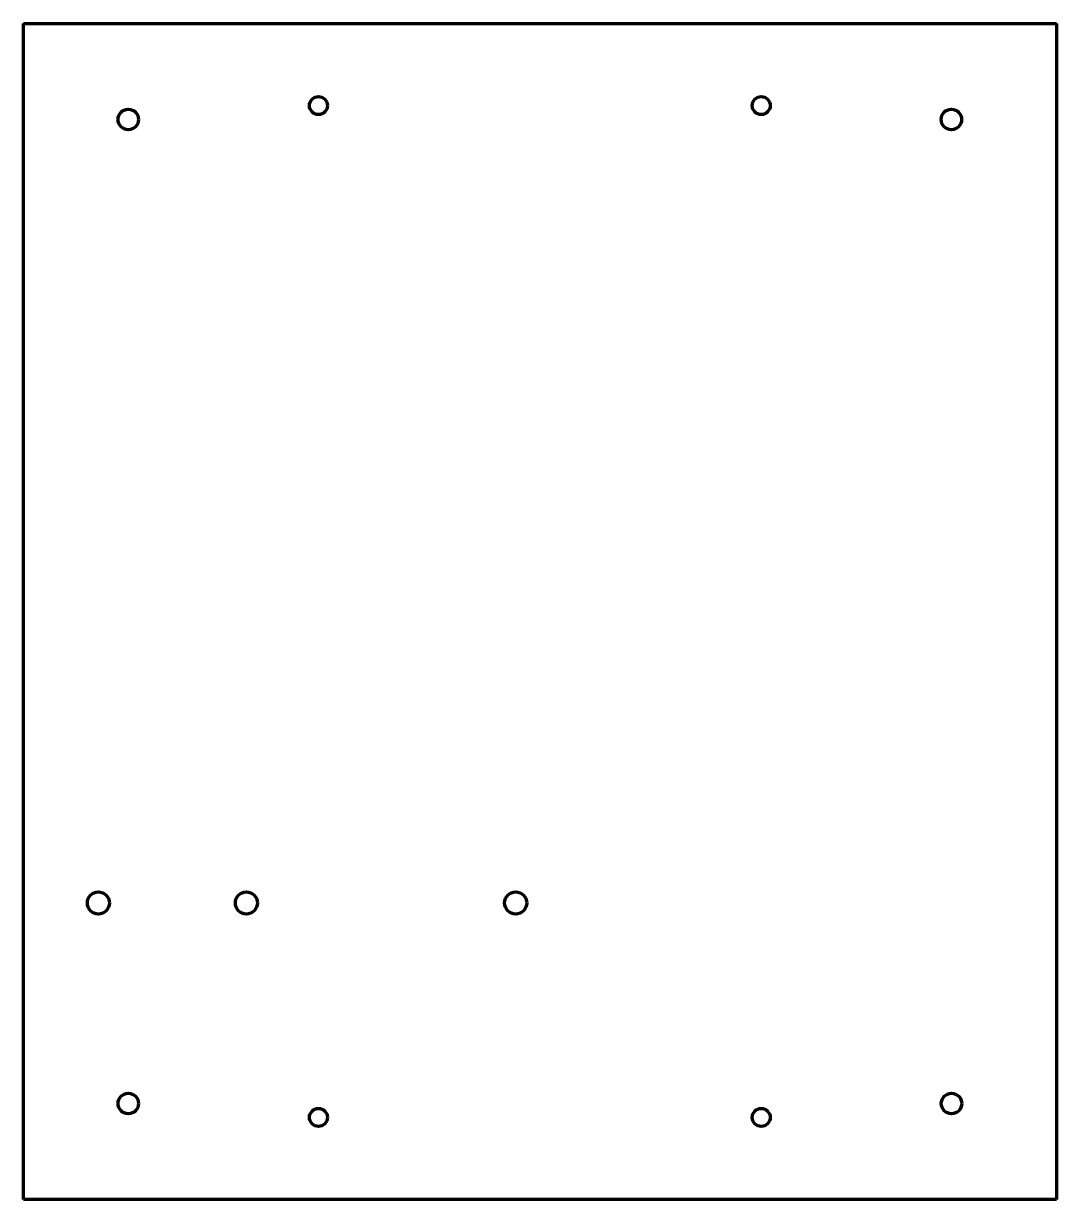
# Model space of a CAD drawing. Header units: millimetres. Extents: x 63 to 189, y -153 to -10.
import ezdxf

# ---------------------------------------------------------------- set-up
doc = ezdxf.new("R2010")
doc.units = ezdxf.units.MM
doc.layers.get('0').update_dxf_attribs({"color": 253, "lineweight": 70, "true_color": 0x8faf8f})

msp = doc.modelspace()

# ---------------------------------------------------------------- linework, layer by layer
for p, q in [((63.41, -10), (189.41, -10)), ((63.41, -153.4), (63.41, -10)), ((189.41, -10), (189.41, -153.4)), ((189.41, -153.4), (63.41, -153.4))]:
    msp.add_line(p, q)
for centre, radius in [((99.39, -20), 1.1), ((153.39, -20), 1.1), ((76.19, -21.7), 1.25), ((176.59, -21.7), 1.25), ((72.547, -117.24), 1.35), ((90.6, -117.24), 1.35), ((123.45, -117.24), 1.35), ((76.19, -141.7), 1.25), ((176.61, -141.7), 1.25), ((99.39, -143.4), 1.1), ((153.39, -143.4), 1.1)]:
    msp.add_circle(centre, radius)

doc.saveas('drawing.dxf')
